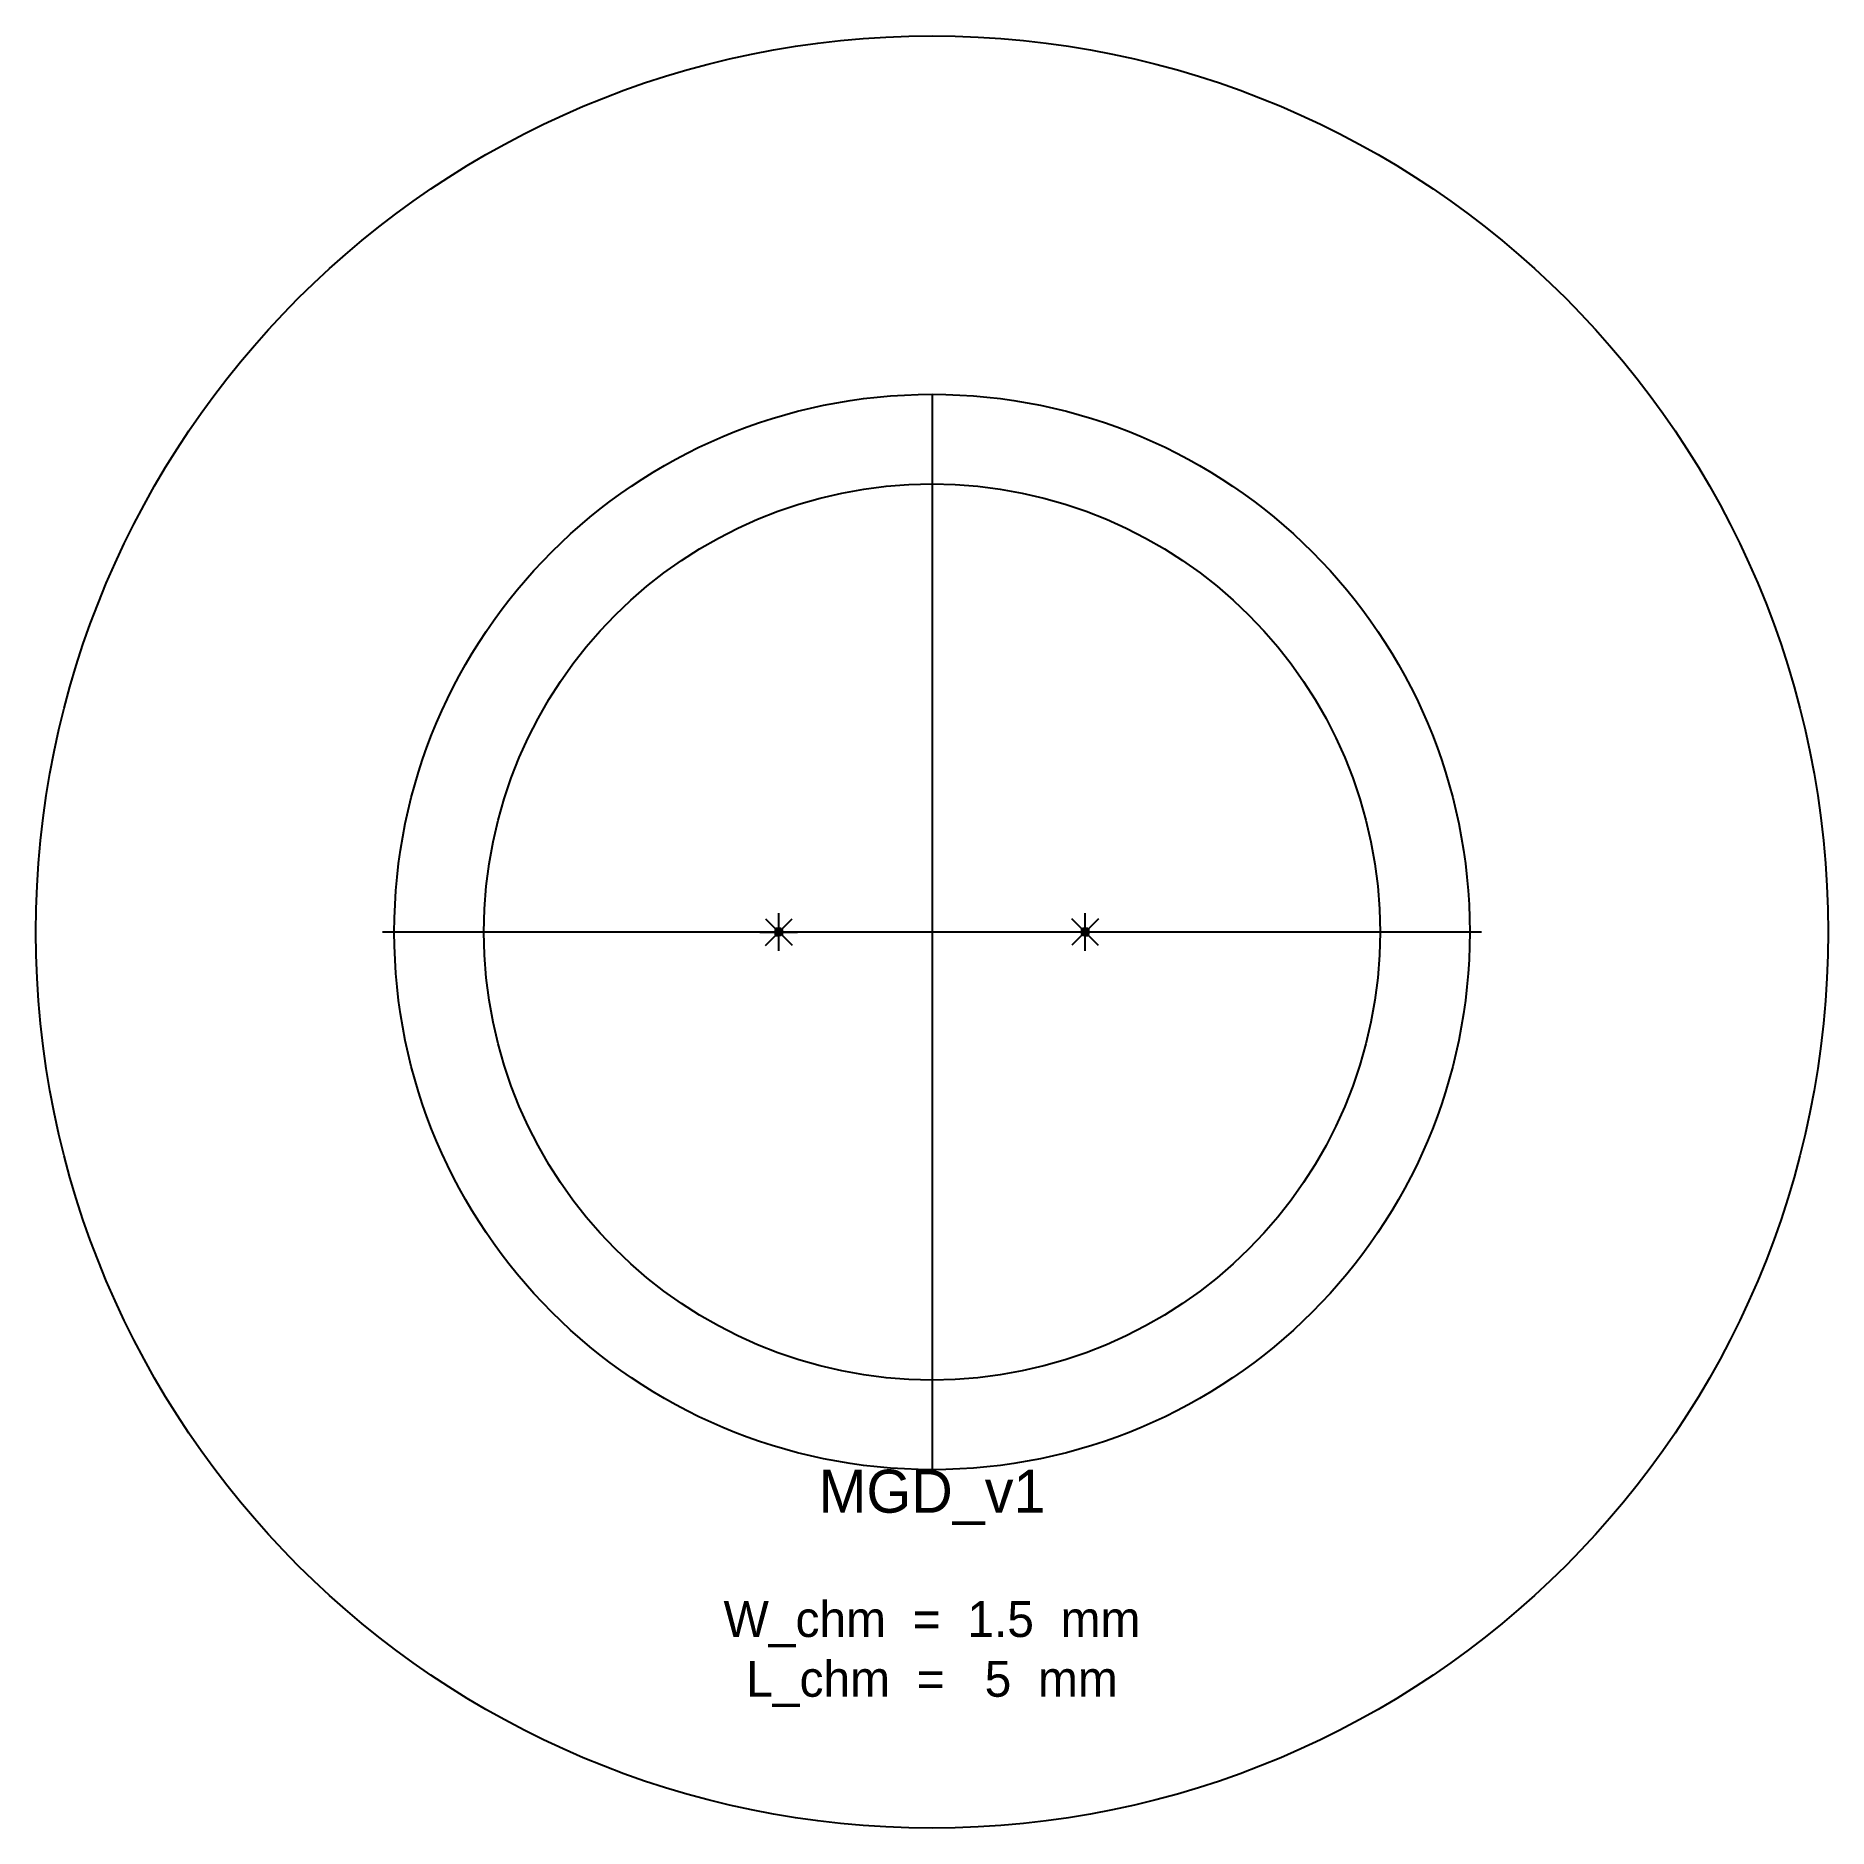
# Model space of a CAD drawing. Header units: millimetres. Extents: x 152971 to 202971, y -22019 to 27981.
import ezdxf

# ---------------------------------------------------------------- set-up
doc = ezdxf.new("R2010")
doc.units = ezdxf.units.MM
doc.layers.add('2_Clear', color=140, linetype='Continuous')
doc.styles.get("Standard").update_dxf_attribs({"font": 'Arial.ttf'})

msp = doc.modelspace()

# ---------------------------------------------------------------- linework, layer by layer
for p, q in [((177971, 17981), (177971, -12019)), ((173696, 2456), (173696, 3506)), ((182246, 2456), (182246, 3506)), ((173324, 3352), (174067, 2610)), ((173326, 2609), (174066, 3353)), ((173575, 3031), (173816, 3031)), ((173646, 2860), (173646, 3102)), ((173696, 3052), (173696, 3052)), ((173696, 3052), (173696, 3052)), ((173746, 2861), (173746, 3102)), ((182617, 3352), (181874, 2610)), ((182616, 2609), (181876, 3353)), ((182367, 3031), (182126, 3031)), ((182196, 2861), (182196, 3102)), ((182246, 3052), (182246, 3052)), ((182246, 3052), (182246, 3052)), ((182296, 2860), (182296, 3102)), ((193301, 2981), (162640, 2981)), ((193301, 2981), (162640, 2981)), ((173171, 2981), (174221, 2981)), ((173576, 2931), (173817, 2931)), ((173625, 2981), (173625, 2981)), ((173625, 2981), (173625, 2981)), ((173696, 2910), (173696, 2910)), ((173696, 2910), (173696, 2910)), ((182771, 2981), (181721, 2981)), ((182366, 2931), (182125, 2931)), ((182246, 2910), (182246, 2910)), ((182246, 2910), (182246, 2910)), ((182317, 2981), (182316, 2981)), ((182316, 2981), (182316, 2981))]:
    msp.add_line(p, q)
for radius in [25000, 15000, 15000, 12500]:
    msp.add_circle((177971, 2981), radius)

# ---------------------------------------------------------------- texts
at = {"layer": '2_Clear', "insert": (177971, -12019), "char_height": 1000, "attachment_point": 2}
msp.add_mtext_dynamic_manual_height_columns('{\\fCentury Gothic|b0|i0|c0|p34;\\H1.2x;MGD_v1\\H0.83333x;\\P\\P\\H1x;W_chm  =  1.5  mm\\PL_chm  =   5  mm}', width=22048.28, gutter_width=12.5, heights=[8384], dxfattribs=at)

doc.saveas('drawing.dxf')
